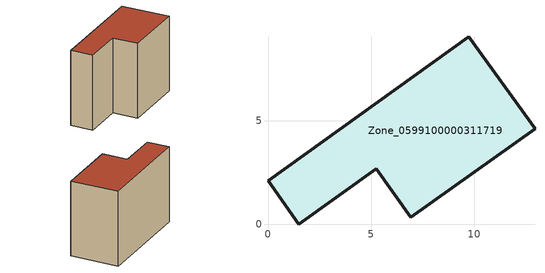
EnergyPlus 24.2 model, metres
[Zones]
Zone_0599100000311719
 floor ground (C_G): 5.24,2.68 1.5,0 0,2.1 9.74,9.07 12.94,4.61 6.92,0.34 z0
 wall outside (C_F): 9.74,9.07 0,2.1 1.5,0 5.24,2.68 6.92,0.34 12.94,4.61 9.74,9.07 z0:8.58
 roof outside (C_R): 6.92,0.34 12.94,4.61 9.74,9.07 0,2.1 1.5,0 5.24,2.68 z8.58
[BUILDING]
Pand.0599100000311719: North Axis=0; Terrain=City; Loads Convergence Tolerance Value=0.04; Temperature Convergence Tolerance Value=0.4; Solar Distribution=FullExterior; Maximum Number of Warmup Days=25; Minimum Number of Warmup Days=1
[Site:Location]
Rotterdam.The.Hague.AP_ZH_NLD Design_Conditions: Latitude=51.96; Longitude=4.45; Time Zone=1; Elevation=-4.5
[SITE:GROUNDTEMPERATURE:BUILDINGSURFACE]
18, 18, 18, 18, 18, 18, 18, 18, 18, 18, 18, 18
[MATERIAL] Thermal Absorptance=0.9; Solar Absorptance=0.7; Visible Absorptance=0.7
Name | Roughness | Thickness | Conductivity | Density | Specific Heat
G.TI.1975-1991 | MediumSmooth | 0.15 | 0.288461 | 540 | 1210
F.TI.1975-1991 | Rough | 0.3 | 0.230769 | 1920 | 840
R.TI.1975-1991 | MediumRough | 0.2 | 0.153846 | 1500 | 1000
[CONSTRUCTION]
C_G: G.TI.1975-1991
C_F: F.TI.1975-1991
C_R: R.TI.1975-1991
[ZONE]
Zone_0599100000311719: Type=1; Multiplier=1; Ceiling Height=Autocalculate; Volume=Autocalculate; Floor Area=autocalculate; Part of Total Floor Area=Yes
[ZONEINFILTRATION:DESIGNFLOWRATE]
Infil_Zone_0599100000311719: Zone or ZoneList or Space or SpaceList=Zone_0599100000311719; Schedule=AlwaysOn; Design Flow Rate Calculation Method=Flow/Area; Flow Rate per Floor Area=0.003; Constant Term Coefficient=1; Temperature Term Coefficient=0; Velocity Term Coefficient=0; Velocity Squared Term Coefficient=0
[HVACTEMPLATE:ZONE:IDEALLOADSAIRSYSTEM]
Zone_0599100000311719: Maximum Heating Supply Air Temperature=50; Minimum Cooling Supply Air Temperature=13; Maximum Heating Supply Air Humidity Ratio=0.0156; Minimum Cooling Supply Air Humidity Ratio=0.0077; Heating Limit=NoLimit; Cooling Limit=NoLimit; Dehumidification Control Type=ConstantSensibleHeatRatio; Cooling Sensible Heat Ratio=0.7; Dehumidification Setpoint=60; Humidification Control Type=None; Humidification Setpoint=30; Outdoor Air Method=None; Outdoor Air Flow Rate per Person=0.00944; Outdoor Air Flow Rate per Zone Floor Area=0; Outdoor Air Flow Rate per Zone=0; Demand Controlled Ventilation Type=None; Outdoor Air Economizer Type=NoEconomizer; Heat Recovery Type=None; Sensible Heat Recovery Effectiveness=0.7; Latent Heat Recovery Effectiveness=0.65
[ZONECONTROL:THERMOSTAT]
ThermostatControl_Zone_0599100000311719: Zone or ZoneList=Zone_0599100000311719; Control Type Schedule=DualSetpointControlType; Control 1=Thermostat_Zone_0599100000311719; Temperature Difference Between Cutout And Setpoint=0
[THERMOSTATSETPOINT:DUALSETPOINT]
Thermostat_Zone_0599100000311719: Heating Setpoint Temperature Schedule=HeatingSetpoint_Zone_0599100000311719; Cooling Setpoint Temperature Schedule=CoolingSetpoint_Zone_0599100000311719
[SCHEDULE:COMPACT]
HeatingSetpoint_Zone_0599100000311719: Through: 12/31, For: AllDays, Until: 24:00, 21
CoolingSetpoint_Zone_0599100000311719: Through: 12/31, For: AllDays, Until: 24:00, 24
DualSetpointControlType: Through: 12/31, For: AllDays, Until: 24:00, 4
AlwaysOn: Through: 12/31, For: AllDays, Until: 24:00, 1
